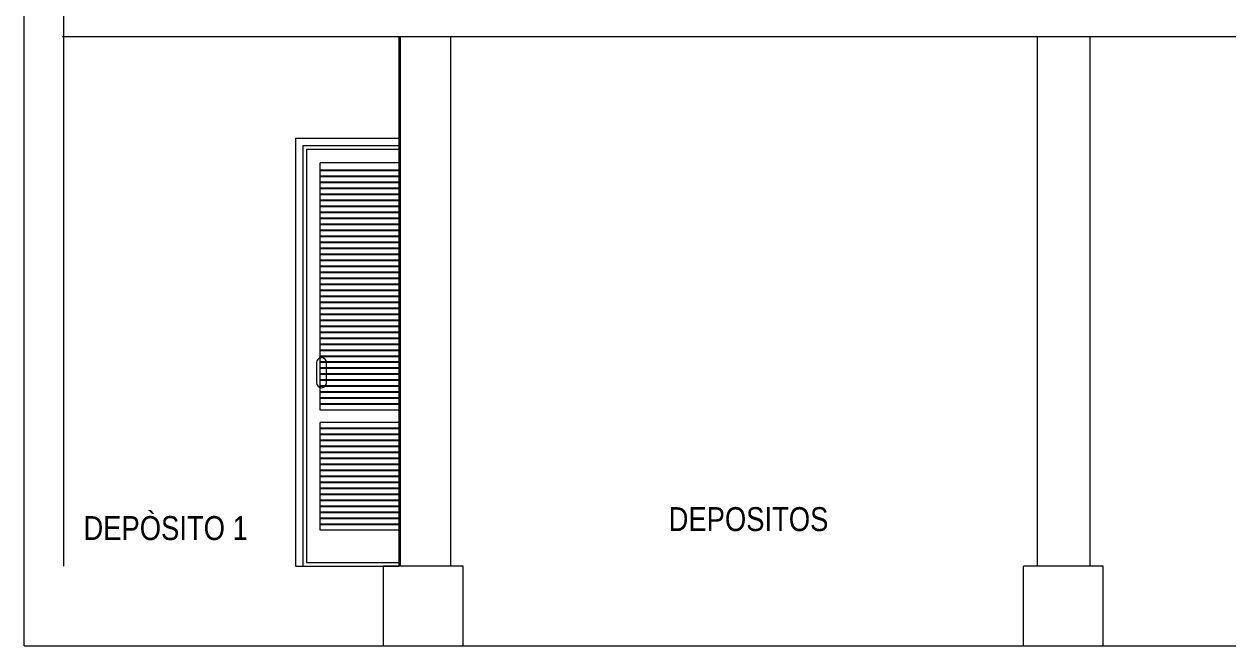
# Model space of a CAD drawing. Extents: x 1270 to 1442, y 932 to 1016.
# Drawn here: x 1406.37 to 1412.41, y 962.55 to 965.67 of the extents above; entities that cross this region are included whole.
import ezdxf

# ---------------------------------------------------------------- set-up
doc = ezdxf.new("R2010")
doc.units = 0
doc.header["$MEASUREMENT"] = 0
doc.layers.add('arquitecturapasito', color=252, linetype='Continuous', lineweight=5)
doc.styles.add('MtXpl_Arial_Narrow', font='')
doc.styles.get('MtXpl_Arial_Narrow').set_extended_font_data('Arial Narrow')

msp = doc.modelspace()

# ---------------------------------------------------------------- linework, layer by layer
at = {"color": 9, "linetype": 'Continuous'}
for p, q in [((1408.2484, 964.9347), (1407.852, 964.9347)), ((1408.2484, 964.9046), (1407.852, 964.9046)), ((1408.2484, 964.8745), (1407.852, 964.8745)), ((1408.2484, 964.8444), (1407.852, 964.8444)), ((1408.2484, 964.8143), (1407.852, 964.8143)), ((1408.2484, 964.7842), (1407.852, 964.7842)), ((1408.2484, 964.7541), (1407.852, 964.7541)), ((1408.2484, 964.724), (1407.852, 964.724)), ((1408.2484, 964.6939), (1407.852, 964.6939)), ((1408.2484, 964.6638), (1407.852, 964.6638)), ((1408.2484, 964.6337), (1407.852, 964.6337)), ((1408.2484, 964.6036), (1407.852, 964.6036)), ((1408.2484, 964.5735), (1407.852, 964.5735)), ((1408.2484, 964.5434), (1407.852, 964.5434)), ((1408.2484, 964.5133), (1407.852, 964.5133)), ((1408.2484, 964.4832), (1407.852, 964.4832)), ((1408.2484, 964.4531), (1407.852, 964.4531)), ((1408.2484, 964.423), (1407.852, 964.423)), ((1408.2484, 964.3929), (1407.852, 964.3929)), ((1408.2484, 964.3629), (1407.852, 964.3629)), ((1408.2484, 964.3328), (1407.852, 964.3328)), ((1408.2484, 964.3027), (1407.852, 964.3027)), ((1408.2484, 964.2726), (1407.852, 964.2726)), ((1408.2484, 964.2426), (1407.852, 964.2426)), ((1408.2484, 964.2125), (1407.852, 964.2125)), ((1408.2484, 964.1824), (1407.852, 964.1824)), ((1408.2484, 964.1523), (1407.852, 964.1523)), ((1408.2484, 964.1222), (1407.852, 964.1222)), ((1408.2484, 964.0922), (1407.852, 964.0922)), ((1408.2484, 964.0621), (1407.852, 964.0621)), ((1408.2484, 964.032), (1407.852, 964.032)), ((1408.2484, 964.0019), (1407.852, 964.0019)), ((1408.2484, 963.9719), (1407.852, 963.9719)), ((1408.2484, 963.9418), (1407.852, 963.9418)), ((1408.2484, 963.9117), (1407.852, 963.9117)), ((1408.2484, 963.8816), (1407.852, 963.8816)), ((1408.2484, 963.8516), (1407.852, 963.8516)), ((1408.2484, 963.8215), (1407.852, 963.8215)), ((1408.2484, 963.7914), (1407.852, 963.7914)), ((1408.2484, 963.7613), (1407.852, 963.7613)), ((1408.2484, 963.6396), (1407.852, 963.6396)), ((1408.2484, 963.6095), (1407.852, 963.6095)), ((1408.2484, 963.5794), (1407.852, 963.5794)), ((1408.2484, 963.5494), (1407.852, 963.5494)), ((1408.2484, 963.5193), (1407.852, 963.5193)), ((1408.2484, 963.4892), (1407.852, 963.4892)), ((1408.2484, 963.4591), (1407.852, 963.4591)), ((1408.2484, 963.429), (1407.852, 963.429)), ((1408.2484, 963.399), (1407.852, 963.399)), ((1408.2484, 963.3689), (1407.852, 963.3689)), ((1408.2484, 963.3388), (1407.852, 963.3388)), ((1408.2484, 963.3087), (1407.852, 963.3087)), ((1408.2484, 963.2787), (1407.852, 963.2787)), ((1408.2484, 963.2486), (1407.852, 963.2486)), ((1408.2484, 963.2185), (1407.852, 963.2185)), ((1408.2484, 963.1884), (1407.852, 963.1884)), ((1408.2484, 963.1584), (1407.852, 963.1584))]:
    msp.add_line(p, q, dxfattribs=at)
at = {"layer": 'arquitecturapasito', "color": 252}
for p, q in [((1406.3653, 962.5479), (1406.3653, 966.0079)), ((1406.5653, 962.9479), (1406.5653, 966.0079)), ((1406.5589, 965.6079), (1415.094, 965.6079)), ((1408.2483, 965.6079), (1408.2483, 962.9479)), ((1408.2484, 962.9479), (1408.2484, 965.6079)), ((1408.2545, 962.9479), (1408.2545, 965.6079)), ((1408.5085, 962.9479), (1408.5085, 965.6079)), ((1411.4535, 962.9479), (1411.4535, 965.6079)), ((1411.7169, 962.9479), (1411.7169, 965.6079)), ((1411.7175, 962.9479), (1411.7175, 965.6079)), ((1407.728, 965.0978), (1407.728, 962.9479)), ((1407.7283, 965.0978), (1408.2484, 965.0978)), ((1407.7644, 965.0612), (1408.2484, 965.0612)), ((1407.7644, 965.0612), (1407.7646, 962.9479)), ((1407.7826, 965.0429), (1408.2484, 965.0429)), ((1407.7826, 965.0429), (1407.7829, 962.9662)), ((1408.2484, 964.9731), (1407.852, 964.9731)), ((1407.852, 963.7312), (1407.852, 964.9731)), ((1407.8588, 963.9946), (1407.8588, 963.9946)), ((1407.8338, 963.9696), (1407.8338, 963.8696)), ((1407.8838, 963.8696), (1407.8838, 963.9696)), ((1407.8588, 963.8446), (1407.8588, 963.8446)), ((1408.2484, 963.7312), (1407.852, 963.7312)), ((1408.2484, 963.6697), (1407.852, 963.6697)), ((1407.852, 963.1283), (1407.852, 963.6697)), ((1408.2484, 963.1283), (1407.852, 963.1283)), ((1407.7829, 962.9662), (1408.2484, 962.9662)), ((1407.728, 962.9479), (1408.245, 962.9479)), ((1407.728, 962.9479), (1408.1692, 962.9479)), ((1408.5692, 962.9479), (1408.1692, 962.9479)), ((1411.7829, 962.9479), (1411.3829, 962.9479)), ((1406.3653, 962.5479), (1408.1692, 962.5479)), ((1408.1692, 962.5479), (1408.5692, 962.5479)), ((1408.5692, 962.5479), (1411.3829, 962.5479)), ((1411.3829, 962.5479), (1411.7829, 962.5479)), ((1411.7829, 962.5479), (1415.0329, 962.5479))]:
    msp.add_line(p, q, dxfattribs=at)
at = {"layer": 'arquitecturapasito', "color": 252, "linetype": 'Continuous', "ltscale": 0.02}
for p, q in [((1408.1692, 962.5479), (1408.1692, 962.9479)), ((1408.5692, 962.5479), (1408.5692, 962.9479)), ((1411.3829, 962.5479), (1411.3829, 962.9479)), ((1411.7829, 962.5479), (1411.7829, 962.9479))]:
    msp.add_line(p, q, dxfattribs=at)
at = {"layer": 'arquitecturapasito', "color": 252}
for centre, start, end in [((1407.8588, 963.9696), 90, 180), ((1407.8588, 963.9696), 0, 90), ((1407.8588, 963.8696), 180, 270), ((1407.8588, 963.8696), 270, 0)]:
    msp.add_arc(centre, 0.025, start, end, dxfattribs=at)

# ---------------------------------------------------------------- texts
at = {"layer": 'arquitecturapasito', "color": 252, "style": 'MtXpl_Arial_Narrow'}
for s, p in [('DEPÒSITO 1', (1406.6635, 963.0797)), ('DEPOSITOS', (1409.6013, 963.1247))]:
    msp.add_text(s, height=0.12, dxfattribs=at).set_placement(p)

doc.saveas('drawing.dxf')
